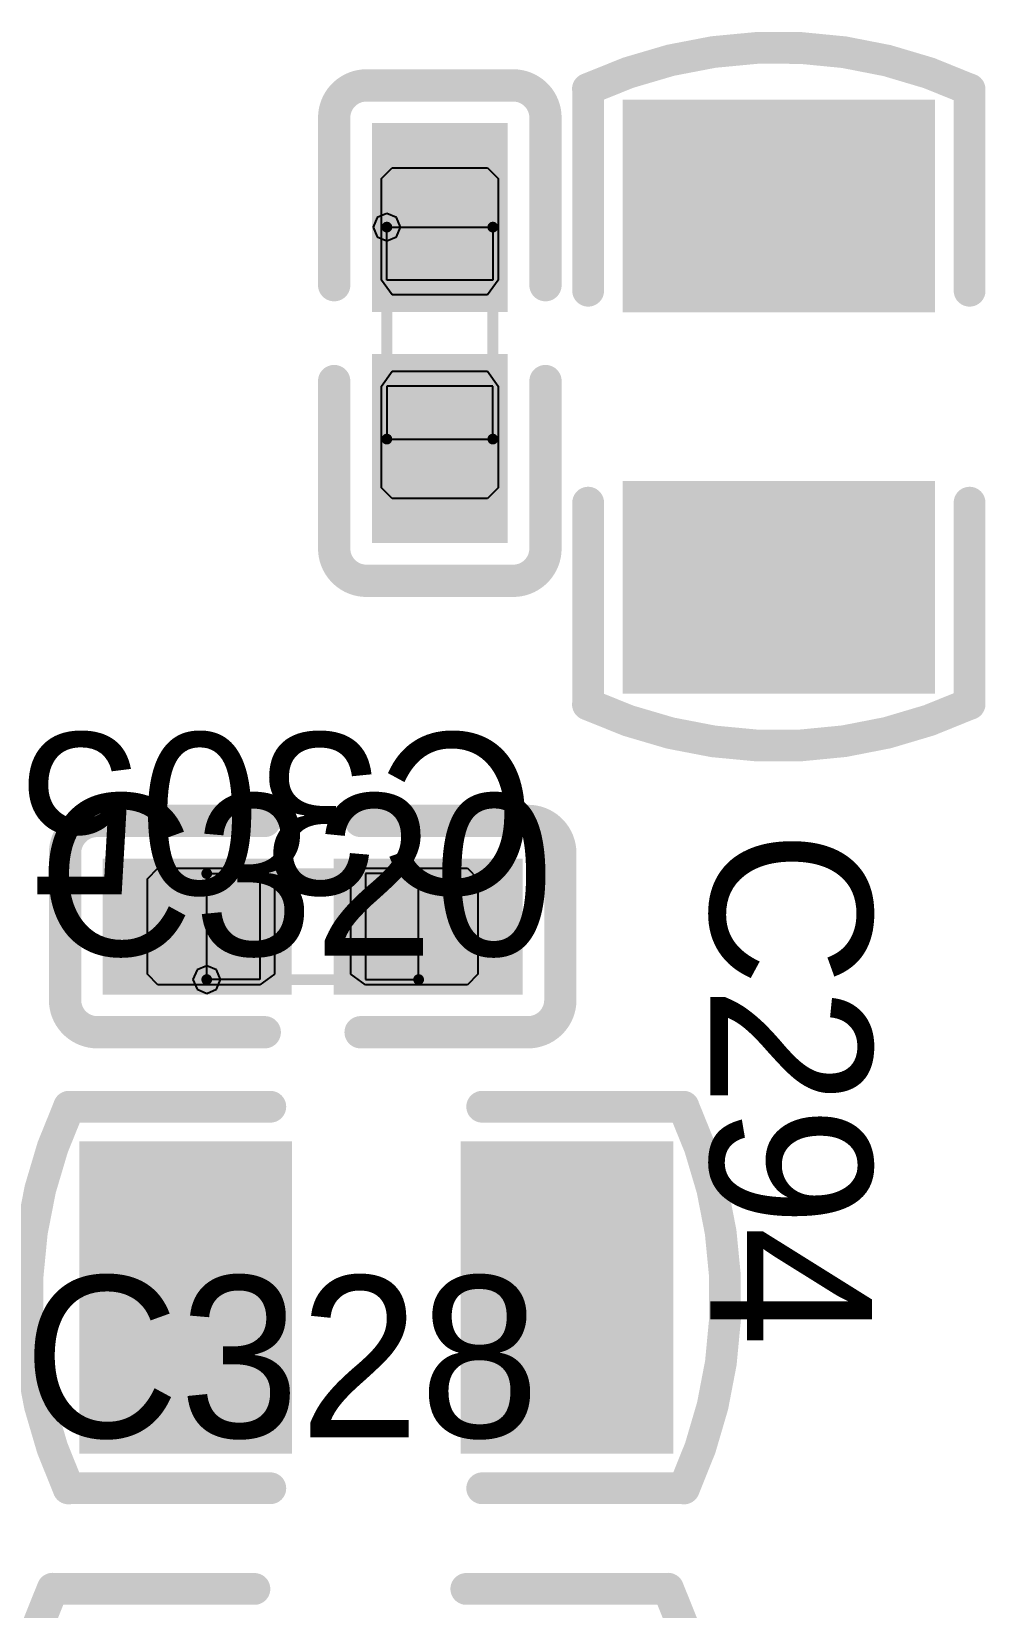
# Model space of a CAD drawing. Header units: millimetres. Extents: x 892 to 1144, y 1011 to 1123.
# Drawn here: x 977.97 to 982.47, y 1051.91 to 1059.35 of the extents above; entities that cross this region are included whole.
import ezdxf

# ---------------------------------------------------------------- set-up
doc = ezdxf.new("R2010")
doc.units = ezdxf.units.MM
for name, color, linetype in [('Mechanical15', 56, 'Continuous'), ('TopLayer', 1, 'Continuous'), ('TopOverlay', 2, 'Continuous'), ('TopPaste', 8, 'Continuous'), ('TopSolder', 216, 'Continuous')]:
    doc.layers.add(name, color=color, linetype=linetype)

msp = doc.modelspace()

# ---------------------------------------------------------------- linework, layer by layer
at = {"layer": 'Mechanical15'}
for p, q in [((979.6041, 1058.4709), (979.585, 1058.425)), ((979.65, 1058.4899), (979.6041, 1058.4709)), ((979.6959, 1058.4709), (979.65, 1058.4899)), ((979.65, 1058.4899), (979.65, 1058.4899)), ((979.7149, 1058.425), (979.6959, 1058.4709)), ((979.585, 1058.425), (979.6041, 1058.3791)), ((979.6041, 1058.3791), (979.65, 1058.3601)), ((979.65, 1058.175), (979.65, 1058.425)), ((979.65, 1058.425), (980.15, 1058.425)), ((979.65, 1058.3601), (979.6959, 1058.3791)), ((979.6959, 1058.3791), (979.7149, 1058.425)), ((980.15, 1058.425), (980.15, 1058.175)), ((979.65, 1058.3601), (979.65, 1058.3601)), ((980.15, 1058.175), (979.65, 1058.175)), ((979.65, 1057.675), (979.65, 1057.425)), ((980.15, 1057.675), (979.65, 1057.675)), ((980.15, 1057.425), (980.15, 1057.675)), ((979.65, 1057.425), (980.15, 1057.425)), ((978.8, 1054.875), (978.8, 1055.375)), ((978.8, 1055.375), (979.05, 1055.375)), ((979.05, 1055.375), (979.05, 1054.875)), ((979.8, 1055.375), (979.55, 1055.375)), ((979.55, 1055.375), (979.55, 1054.875)), ((979.8, 1054.875), (979.8, 1055.375)), ((978.7541, 1054.9209), (978.7351, 1054.875)), ((978.7351, 1054.875), (978.7351, 1054.875)), ((978.7351, 1054.875), (978.7541, 1054.8291)), ((978.8, 1054.9399), (978.7541, 1054.9209)), ((978.8459, 1054.9209), (978.8, 1054.9399)), ((979.05, 1054.875), (978.8, 1054.875)), ((978.8649, 1054.875), (978.8459, 1054.9209)), ((978.8459, 1054.8291), (978.8649, 1054.875)), ((978.8649, 1054.875), (978.8649, 1054.875)), ((979.55, 1054.875), (979.8, 1054.875)), ((978.7541, 1054.8291), (978.8, 1054.81)), ((978.8, 1054.81), (978.8459, 1054.8291))]:
    msp.add_line(p, q, dxfattribs=at)
at = {"layer": 'Mechanical15', "const_width": 0.0508}
for points in [[(979.65, 1057.425), (979.65, 1058.425)], [(979.65, 1058.425), (980.15, 1058.425)], [(980.15, 1057.425), (980.15, 1058.425)], [(979.65, 1057.425), (980.15, 1057.425)], [(978.8, 1055.375), (979.8, 1055.375)], [(978.8, 1054.875), (978.8, 1055.375)], [(979.8, 1054.875), (979.8, 1055.375)], [(978.8, 1054.875), (979.8, 1054.875)]]:
    msp.add_lwpolyline(points, dxfattribs=at)
at = {"layer": 'Mechanical15', "const_width": 0.0254}
for points in [[(979.6373, 1058.425, 1), (979.6627, 1058.425, 1)], [(979.6373, 1058.425, 1), (979.6627, 1058.425, 1)], [(980.1373, 1058.425, 1), (980.1627, 1058.425, 1)], [(980.1373, 1058.425, 1), (980.1627, 1058.425, 1)], [(979.6373, 1057.425, 1), (979.6627, 1057.425, 1)], [(979.6373, 1057.425, 1), (979.6627, 1057.425, 1)], [(980.1373, 1057.425, 1), (980.1627, 1057.425, 1)], [(980.1373, 1057.425, 1), (980.1627, 1057.425, 1)], [(978.7873, 1055.375, 1), (978.8127, 1055.375, 1)], [(978.7873, 1055.375, 1), (978.8127, 1055.375, 1)], [(979.7873, 1055.375, 1), (979.8127, 1055.375, 1)], [(979.7873, 1055.375, 1), (979.8127, 1055.375, 1)], [(978.7873, 1054.875, 1), (978.8127, 1054.875, 1)], [(978.7873, 1054.875, 1), (978.8127, 1054.875, 1)], [(979.7873, 1054.875, 1), (979.8127, 1054.875, 1)], [(979.7873, 1054.875, 1), (979.8127, 1054.875, 1)]]:
    msp.add_lwpolyline(points, format="xyb", close=True, dxfattribs=at)
at = {"layer": 'TopLayer'}
for points in [[(982.135, 1058.125), (982.135, 1058.925), (980.865, 1058.125), (980.865, 1058.925)], [(979.63, 1058.8651), (979.63, 1058.075), (980.17, 1058.8651), (980.17, 1058.075)], [(979.63, 1057.775), (979.63, 1056.9849), (980.17, 1057.775), (980.17, 1056.9849)], [(982.135, 1056.325), (982.135, 1057.125), (980.865, 1056.325), (980.865, 1057.125)], [(978.3599, 1054.855), (979.15, 1054.855), (978.3599, 1055.395), (979.15, 1055.395)], [(979.45, 1054.855), (980.2401, 1054.855), (979.45, 1055.395), (980.2401, 1055.395)], [(979.1, 1054.01), (978.3, 1054.01), (979.1, 1052.74), (978.3, 1052.74)], [(980.9, 1054.01), (980.1, 1054.01), (980.9, 1052.74), (980.1, 1052.74)]]:
    msp.add_solid(points, dxfattribs=at)
at = {"layer": 'TopOverlay'}
for points, const_width in [([(980.599, 1059.0771, -0.21896), (982.3998, 1059.0745)], 0.15), ([(979.4014, 1058.9413, -0.414214), (979.5538, 1059.0937)], 0.1524), ([(980.2462, 1059.0937, -0.414214), (980.3986, 1058.9413)], 0.1524), ([(979.5538, 1056.7563, -0.414214), (979.4014, 1056.9087)], 0.1524), ([(980.3986, 1056.9087, -0.414214), (980.2462, 1056.7563)], 0.1524), ([(982.3998, 1056.1755, -0.21896), (980.599, 1056.1729)], 0.15), ([(978.1313, 1055.4712, -0.414214), (978.2837, 1055.6236)], 0.1524), ([(980.3163, 1055.6236, -0.414214), (980.4687, 1055.4712)], 0.1524), ([(978.2837, 1054.6264, -0.414214), (978.1313, 1054.7788)], 0.1524), ([(980.4687, 1054.7788, -0.414214), (980.3163, 1054.6264)], 0.1524), ([(978.1479, 1052.474, -0.21896), (978.1505, 1054.2748)], 0.15), ([(981.0495, 1054.2748, -0.21896), (981.0521, 1052.474)], 0.15), ([(978.0755, 1050.2002, -0.21896), (978.0729, 1052.001)], 0.15), ([(980.9771, 1052.001, -0.21896), (980.9745, 1050.2002)], 0.15)]:
    msp.add_lwpolyline(points, format="xyb", dxfattribs=dict(at, const_width=const_width))
for points, const_width in [([(979.5538, 1059.0937), (980.2462, 1059.0937)], 0.1524), ([(980.6, 1058.125), (980.6, 1059.075)], 0.15), ([(982.4, 1058.125), (982.4, 1059.075)], 0.15), ([(979.4014, 1058.1512), (979.4014, 1058.9413)], 0.1524), ([(980.3986, 1058.1512), (980.3986, 1058.9413)], 0.1524), ([(979.4014, 1056.9087), (979.4014, 1057.6988)], 0.1524), ([(980.3986, 1056.9087), (980.3986, 1057.6988)], 0.1524), ([(980.6, 1056.175), (980.6, 1057.125)], 0.15), ([(982.4, 1056.175), (982.4, 1057.125)], 0.15), ([(979.5538, 1056.7563), (980.2462, 1056.7563)], 0.1524), ([(978.2837, 1055.6236), (979.0738, 1055.6236)], 0.1524), ([(979.5262, 1055.6236), (980.3163, 1055.6236)], 0.1524), ([(978.1313, 1054.7788), (978.1313, 1055.4712)], 0.1524), ([(980.4687, 1054.7788), (980.4687, 1055.4712)], 0.1524), ([(978.2837, 1054.6264), (979.0738, 1054.6264)], 0.1524), ([(979.5262, 1054.6264), (980.3163, 1054.6264)], 0.1524), ([(978.15, 1054.275), (979.1, 1054.275)], 0.15), ([(980.1, 1054.275), (981.05, 1054.275)], 0.15), ([(978.15, 1052.475), (979.1, 1052.475)], 0.15), ([(980.1, 1052.475), (981.05, 1052.475)], 0.15), ([(978.075, 1052), (979.025, 1052)], 0.15), ([(980.025, 1052), (980.975, 1052)], 0.15)]:
    msp.add_lwpolyline(points, dxfattribs=dict(at, const_width=const_width))
for points, const_width in [([(979.5157, 1059.0937, 1), (979.5919, 1059.0937, 1)], 0.0762), ([(979.5157, 1059.0937, 1), (979.5919, 1059.0937, 1)], 0.0762), ([(980.2081, 1059.0937, 1), (980.2843, 1059.0937, 1)], 0.0762), ([(980.2081, 1059.0937, 1), (980.2843, 1059.0937, 1)], 0.0762), ([(980.5615, 1059.0771, 1), (980.6365, 1059.0771, 1)], 0.075), ([(980.5625, 1059.075, 1), (980.6375, 1059.075, 1)], 0.075), ([(982.3623, 1059.0745, 1), (982.4373, 1059.0745, 1)], 0.075), ([(982.3625, 1059.075, 1), (982.4375, 1059.075, 1)], 0.075), ([(979.3633, 1058.9413, 1), (979.4395, 1058.9413, 1)], 0.0762), ([(979.3633, 1058.9413, 1), (979.4395, 1058.9413, 1)], 0.0762), ([(980.3605, 1058.9413, 1), (980.4367, 1058.9413, 1)], 0.0762), ([(980.3605, 1058.9413, 1), (980.4367, 1058.9413, 1)], 0.0762), ([(979.3633, 1058.1512, 1), (979.4395, 1058.1512, 1)], 0.0762), ([(980.3605, 1058.1512, 1), (980.4367, 1058.1512, 1)], 0.0762), ([(980.5625, 1058.125, 1), (980.6375, 1058.125, 1)], 0.075), ([(982.3625, 1058.125, 1), (982.4375, 1058.125, 1)], 0.075), ([(979.3633, 1057.6988, 1), (979.4395, 1057.6988, 1)], 0.0762), ([(980.3605, 1057.6988, 1), (980.4367, 1057.6988, 1)], 0.0762), ([(980.5625, 1057.125, 1), (980.6375, 1057.125, 1)], 0.075), ([(982.3625, 1057.125, 1), (982.4375, 1057.125, 1)], 0.075), ([(979.3633, 1056.9087, 1), (979.4395, 1056.9087, 1)], 0.0762), ([(979.3633, 1056.9087, 1), (979.4395, 1056.9087, 1)], 0.0762), ([(980.3605, 1056.9087, 1), (980.4367, 1056.9087, 1)], 0.0762), ([(980.3605, 1056.9087, 1), (980.4367, 1056.9087, 1)], 0.0762), ([(979.5157, 1056.7563, 1), (979.5919, 1056.7563, 1)], 0.0762), ([(979.5157, 1056.7563, 1), (979.5919, 1056.7563, 1)], 0.0762), ([(980.2081, 1056.7563, 1), (980.2843, 1056.7563, 1)], 0.0762), ([(980.2081, 1056.7563, 1), (980.2843, 1056.7563, 1)], 0.0762), ([(980.5615, 1056.1729, 1), (980.6365, 1056.1729, 1)], 0.075), ([(980.5625, 1056.175, 1), (980.6375, 1056.175, 1)], 0.075), ([(982.3623, 1056.1755, 1), (982.4373, 1056.1755, 1)], 0.075), ([(982.3625, 1056.175, 1), (982.4375, 1056.175, 1)], 0.075), ([(978.2456, 1055.6236, 1), (978.3218, 1055.6236, 1)], 0.0762), ([(978.2456, 1055.6236, 1), (978.3218, 1055.6236, 1)], 0.0762), ([(979.0357, 1055.6236, 1), (979.1119, 1055.6236, 1)], 0.0762), ([(979.4881, 1055.6236, 1), (979.5643, 1055.6236, 1)], 0.0762), ([(980.2782, 1055.6236, 1), (980.3544, 1055.6236, 1)], 0.0762), ([(980.2782, 1055.6236, 1), (980.3544, 1055.6236, 1)], 0.0762), ([(978.0932, 1055.4712, 1), (978.1694, 1055.4712, 1)], 0.0762), ([(978.0932, 1055.4712, 1), (978.1694, 1055.4712, 1)], 0.0762), ([(980.4306, 1055.4712, 1), (980.5068, 1055.4712, 1)], 0.0762), ([(980.4306, 1055.4712, 1), (980.5068, 1055.4712, 1)], 0.0762), ([(978.0932, 1054.7788, 1), (978.1694, 1054.7788, 1)], 0.0762), ([(978.0932, 1054.7788, 1), (978.1694, 1054.7788, 1)], 0.0762), ([(980.4306, 1054.7788, 1), (980.5068, 1054.7788, 1)], 0.0762), ([(980.4306, 1054.7788, 1), (980.5068, 1054.7788, 1)], 0.0762), ([(978.2456, 1054.6264, 1), (978.3218, 1054.6264, 1)], 0.0762), ([(978.2456, 1054.6264, 1), (978.3218, 1054.6264, 1)], 0.0762), ([(979.0357, 1054.6264, 1), (979.1119, 1054.6264, 1)], 0.0762), ([(979.4881, 1054.6264, 1), (979.5643, 1054.6264, 1)], 0.0762), ([(980.2782, 1054.6264, 1), (980.3544, 1054.6264, 1)], 0.0762), ([(980.2782, 1054.6264, 1), (980.3544, 1054.6264, 1)], 0.0762), ([(978.1125, 1054.275, 1), (978.1875, 1054.275, 1)], 0.075), ([(978.113, 1054.2748, 1), (978.188, 1054.2748, 1)], 0.075), ([(979.0625, 1054.275, 1), (979.1375, 1054.275, 1)], 0.075), ([(980.0625, 1054.275, 1), (980.1375, 1054.275, 1)], 0.075), ([(981.012, 1054.2748, 1), (981.087, 1054.2748, 1)], 0.075), ([(981.0125, 1054.275, 1), (981.0875, 1054.275, 1)], 0.075), ([(978.1104, 1052.474, 1), (978.1854, 1052.474, 1)], 0.075), ([(978.1125, 1052.475, 1), (978.1875, 1052.475, 1)], 0.075), ([(979.0625, 1052.475, 1), (979.1375, 1052.475, 1)], 0.075), ([(980.0625, 1052.475, 1), (980.1375, 1052.475, 1)], 0.075), ([(981.0125, 1052.475, 1), (981.0875, 1052.475, 1)], 0.075), ([(981.0146, 1052.474, 1), (981.0896, 1052.474, 1)], 0.075), ([(978.0354, 1052.001, 1), (978.1104, 1052.001, 1)], 0.075), ([(978.0375, 1052, 1), (978.1125, 1052, 1)], 0.075), ([(978.9875, 1052, 1), (979.0625, 1052, 1)], 0.075), ([(979.9875, 1052, 1), (980.0625, 1052, 1)], 0.075), ([(980.9375, 1052, 1), (981.0125, 1052, 1)], 0.075), ([(980.9396, 1052.001, 1), (981.0146, 1052.001, 1)], 0.075)]:
    msp.add_lwpolyline(points, format="xyb", close=True, dxfattribs=dict(at, const_width=const_width))
at = {"layer": 'TopPaste'}
for p, q in [((979.625, 1058.655), (979.675, 1058.705)), ((979.675, 1058.705), (980.125, 1058.705)), ((980.125, 1058.705), (980.175, 1058.655)), ((979.625, 1058.175), (979.625, 1058.655)), ((980.175, 1058.655), (980.175, 1058.175)), ((979.675, 1058.105), (979.625, 1058.175)), ((980.175, 1058.175), (980.125, 1058.105)), ((980.125, 1058.105), (979.675, 1058.105)), ((979.625, 1057.675), (979.675, 1057.745)), ((979.675, 1057.745), (980.125, 1057.745)), ((980.125, 1057.745), (980.175, 1057.675)), ((979.625, 1057.195), (979.625, 1057.675)), ((980.175, 1057.675), (980.175, 1057.195)), ((979.675, 1057.145), (979.625, 1057.195)), ((980.175, 1057.195), (980.125, 1057.145)), ((980.125, 1057.145), (979.675, 1057.145)), ((978.52, 1055.35), (978.57, 1055.4)), ((978.57, 1055.4), (979.05, 1055.4)), ((979.05, 1055.4), (979.12, 1055.35)), ((979.48, 1055.35), (979.55, 1055.4)), ((979.55, 1055.4), (980.03, 1055.4)), ((980.03, 1055.4), (980.08, 1055.35)), ((978.52, 1054.9), (978.52, 1055.35)), ((979.12, 1055.35), (979.12, 1054.9)), ((979.48, 1054.9), (979.48, 1055.35)), ((980.08, 1055.35), (980.08, 1054.9)), ((978.57, 1054.85), (978.52, 1054.9)), ((979.12, 1054.9), (979.05, 1054.85)), ((979.55, 1054.85), (979.48, 1054.9)), ((980.08, 1054.9), (980.03, 1054.85)), ((979.05, 1054.85), (978.57, 1054.85)), ((980.03, 1054.85), (979.55, 1054.85))]:
    msp.add_line(p, q, dxfattribs=at)
for points in [[(982.135, 1058.125), (982.135, 1058.925), (980.865, 1058.125), (980.865, 1058.925)], [(979.63, 1058.8651), (979.63, 1058.075), (980.17, 1058.8651), (980.17, 1058.075)], [(979.63, 1057.775), (979.63, 1056.9849), (980.17, 1057.775), (980.17, 1056.9849)], [(982.135, 1056.325), (982.135, 1057.125), (980.865, 1056.325), (980.865, 1057.125)], [(978.3599, 1054.855), (979.15, 1054.855), (978.3599, 1055.395), (979.15, 1055.395)], [(979.45, 1054.855), (980.2401, 1054.855), (979.45, 1055.395), (980.2401, 1055.395)], [(979.1, 1054.01), (978.3, 1054.01), (979.1, 1052.74), (978.3, 1052.74)], [(980.9, 1054.01), (980.1, 1054.01), (980.9, 1052.74), (980.1, 1052.74)]]:
    msp.add_solid(points, dxfattribs=at)
at = {"layer": 'TopSolder'}
for points in [[(982.2366, 1058.0234), (982.2366, 1059.0266), (980.7634, 1058.0234), (980.7634, 1059.0266)], [(979.5792, 1058.9159), (979.5792, 1058.0242), (980.2208, 1058.9159), (980.2208, 1058.0242)], [(979.5792, 1057.8258), (979.5792, 1056.9341), (980.2208, 1057.8258), (980.2208, 1056.9341)], [(982.2366, 1056.2234), (982.2366, 1057.2266), (980.7634, 1056.2234), (980.7634, 1057.2266)], [(978.3091, 1054.8042), (979.2008, 1054.8042), (978.3091, 1055.4458), (979.2008, 1055.4458)], [(979.3992, 1054.8042), (980.2909, 1054.8042), (979.3992, 1055.4458), (980.2909, 1055.4458)], [(979.2016, 1054.1116), (978.1984, 1054.1116), (979.2016, 1052.6384), (978.1984, 1052.6384)], [(981.0016, 1054.1116), (979.9984, 1054.1116), (981.0016, 1052.6384), (979.9984, 1052.6384)]]:
    msp.add_solid(points, dxfattribs=at)

# ---------------------------------------------------------------- texts
at = {"layer": 'TopOverlay'}
for s, rotation, p in [('C305', 180, (980.3524, 1056.0392)), ('C294', 270, (981.177, 1055.5796))]:
    msp.add_text(s, height=0.762, rotation=rotation, dxfattribs=at).set_placement(p)
for s, p in [('C320', (978.002, 1054.9882)), ('C328', (977.9346, 1052.7146))]:
    msp.add_text(s, height=0.762, dxfattribs=at).set_placement(p)

doc.saveas('drawing.dxf')
